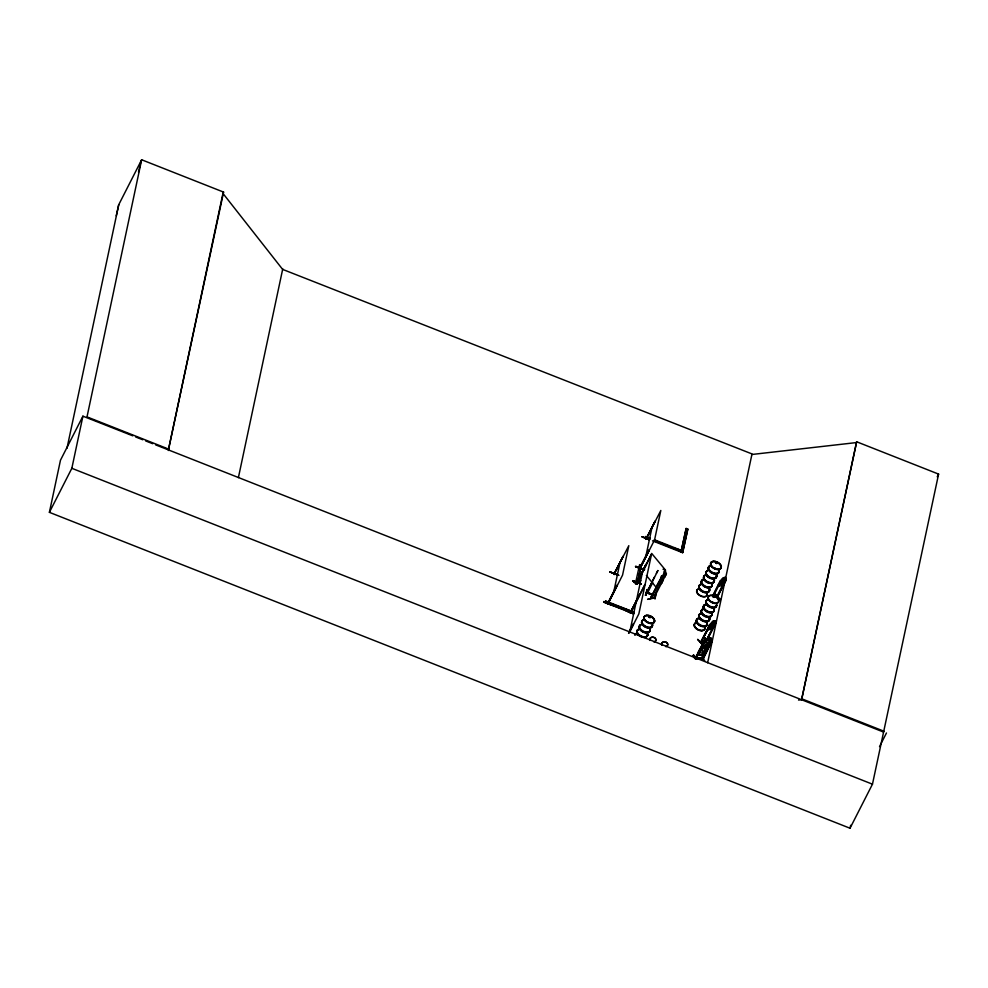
<?xml version="1.0" encoding="UTF-8"?>
<svg xmlns="http://www.w3.org/2000/svg" width="988" height="988" viewBox="0 0 988 988"><rect width="100%" height="100%" fill="white"/><g stroke="black" fill="none" stroke-linecap="round" stroke-linejoin="round"><path stroke-width="1.48" d="M648.326 622.329L648.708 622.44M649.24 616.598L649.388 617.241M649.771 617.426L649.647 616.685M649.857 616.475L650.326 617.204L649.635 617.389M650.215 617.661L650.302 616.845M712.928 602.655L712.373 602.1L713.163 602.655M713.163 602.408L712.286 602.396M713.213 596.456L714.657 597.407L713.225 596.406L720.956 581.043L723.377 577.943L725.575 577.214L726.168 579.339L725.55 579.462L726.353 579.548L716.868 597.419L717.782 596.542L716.967 596.456M713.422 596.505L714.065 596.406M713.064 596.629L714.509 596.851M714.818 568.569L715.559 568.409L714.904 568.149M715.658 568.668L714.904 568.656M701.505 655.291L705.037 661.454M707.667 649.314L706.457 646.523L703.789 646.523C700.813 648.017 696.194 651.524 699.628 654.908L702.184 654.834L706.173 652.08C709.1 648.301 706.506 642.805 705.21 651.438L702.629 653.093L700.9 653.105L700.035 651.438L703.962 646.288M714.497 593.912L720.4 600.012M714.596 593.627L720.474 599.716M703.962 637.371L705.951 639.409M696.17 658.7L696.379 657.835M702.752 658.082L703.505 658.057L702.345 658.737L711.187 640.78L712.076 640.829L710.829 637.976L708.161 637.976L704.407 642.892L705.271 644.547L707 644.547L709.582 642.879L710.755 638.05L711.978 640.854L703.184 658.7L697.701 658.7M709.717 638.409L708.717 642.015L706.457 643.102L706.753 640.792L709.755 638.483M659.861 580.944L650.61 598.246M603.643 602.062C611.103 605.632 619.501 606.805 603.866 601.47M610.053 571.879L618.698 575.177M608.139 602.766L608.633 602.408M608.238 602.902L608.151 603.52L622.551 575.139L628.813 545.672L613.906 574.349L614.499 574.09M622.959 556.763L614.03 573.917M614.301 573.793L614.783 573.435M608.126 602.68L608.559 602.26M614.314 574.547L614.746 573.423M612.165 605.434L612.424 604.755M616.796 585.736L607.818 603.409L616.907 585.229M641.187 584.303L632.728 580.648L641.373 583.945M642.077 536.669L649.301 539.411M630.393 612.597L639.866 594.109L630.492 612.115M629.393 632.456L638.841 613.919L645.102 584.451L630.616 613.326L630.344 612.659M630.999 612.128L630.529 612.486M630.739 611.387L631.283 611.09M630.579 613.264L631.073 612.128M630.9 611.671L630.887 612.202M640.582 567.05L639.829 568.199L648.82 550.526M630.974 611.819L630.974 612.659M637.309 582.611L637.099 581.944L636.976 582.562M639.903 567.643L648.918 550.02M640.236 567.001L640.187 567.124M637.013 583.216L651.487 554.441L645.226 583.908L630.282 613.153M654.982 521.553L645.991 539.226L660.824 510.463L654.562 539.93L640.125 568.31L649.215 550.131M646.004 539.164L646.288 539.337M646.35 539.238L646.757 538.213M633.098 624.502L629.097 632.345M645.93 565.642L645.732 565.025L636.939 583.315L651.672 553.416L665.554 570.187L650.981 598.246M798.526 700.06L801.589 699.726L856.645 441.772L938.6 474.104L872.466 784.188L850.026 828.24L49.4 512.34L60.478 460.21L82.918 416.17L132.8 435.844M66.974 448.317L118.733 204.726L141.642 159.76L223.584 192.104L168.293 450.503L222.609 194.895M49.4 512.34L71.84 468.3L82.918 416.17M141.642 159.76L87.006 416.887L168.948 449.219M238.392 477.624L282.766 268.785M605.274 602.631L605.78 601.013L634.222 612.239L634 613.313L605.274 602.631L633.716 613.857M613.573 592.763L619.834 563.284M635.408 583.624L639.606 564.654L641.261 565.309L637.346 583.735L635.408 583.624L637.346 583.735M649.647 539.695L645.374 538.003L645.609 536.929L650.153 538.065M645.374 538.003L645.88 536.385M637.062 584.279L640.977 565.865M629.862 631.542L636.136 602.062M636.247 601.531L642.509 572.052M645.596 557.553L651.858 528.074M645.485 595.27L647.301 589.552L645.485 595.27L646.127 595.072M645.547 595.233L647.276 589.552M647.041 589.836L646.152 595.085M652.71 582.574L647.449 593.183L646.757 592.602M646.955 591.936L647.35 592.874M647.708 592.528L654.352 595.319L646.868 592.183M657.885 570.607L646.609 592.874L652.599 580.969M654.599 594.974C653.29 596.097 656.044 594.751 655.106 595.962M656.155 593.442L654.97 599.012L655.81 593.294M661.627 583.229L657.341 584.859L661.614 583.278L663.059 580.425L661.627 576.51L660.478 582.018M665.628 573.62L666.406 573.843L664.973 576.708L660.49 578.375M686.166 528.444L680.979 552.057L686.166 528.444L687.821 529.099L682.634 552.712L652.5 540.819M682.634 552.712L687.821 529.099M751.782 454.492L856.226 442.599M707.643 662.775L752.016 453.937L282.63 269.391L222.93 193.389L223.584 192.104M801.589 699.726L856.645 441.772M850.026 828.24L850.656 825.252M116.238 215.866L118.733 204.726M138.493 172.184L140.988 161.056M704.777 640.718L696.046 658.477M711.199 640.669L702.307 658.7M713.521 623.416L714.139 621.341M654.599 597.95L647.597 599.346L654.649 597.456M603.705 601.828L612.251 605.113M635.877 566.26C662.516 576.387 617.661 559.504 644.188 570.212M626.318 610.831L633.432 613.783M626.528 610.263L633.641 613.042M720.474 581.203L712.607 596.579M725.476 579.425L716.547 597.172L717.412 596.307M648.881 616.722L649.894 616.5M716.646 563.209L715.843 562.431M714.46 597.197L714.201 596.468M709.964 624.688L700.714 642.817L705.012 641.274M710.792 638.112L708.161 638.05L704.098 640.767L695.169 658.477L703.024 658.44M695.49 657.835L702.542 658.243L696.281 658.02M703.184 658.737L712.076 641.089L710.545 643.534L706.593 646.424L703.888 646.35L702.678 643.559L704.098 640.767L708.198 638.112M623.058 556.256L613.98 574.374M605.78 601.013L605.496 601.556L634.222 612.239M608.299 603.051L617.204 585.341M645.979 539.139L655.081 521.047M632.703 580.845L641.237 584.18M633.703 582.401L640.706 580.598L633.864 582.142M636.655 582.661L645.979 564.185M626.553 610.201L626.269 610.992L633.58 613.4M630.492 611.634L630.826 610.992M653.031 579.894L654.464 577.103M656.39 573.312L657.81 570.521M628.541 633.147L633.197 624.008M628.837 633.259L633.493 624.12M650.598 598.333L660.132 579.363M659.861 580.611L650.635 598.32M665.616 573.373L654.291 595.875M666.307 573.83L654.883 596.11M713.089 595.011L719.919 581.401L720.771 581.475L719.993 581.463M726.254 579.289L724.71 582.018M726.353 579.548L717.387 597.197M697.614 639.569L703.518 645.658M693.7 654.995L695.564 659.144M708.68 629.64L708.038 627.627L709.433 624.873L712.891 621.341L715.065 620.662L715.843 623.008L707.556 639.273M706.469 640.385L700.443 642.546L709.495 624.947L710.273 624.959L700.665 642.793L710.471 624.515L712.941 621.464M712.891 621.341L708.618 629.726L710.792 628.973L714.238 625.441M695.293 658.712L704.345 641.089L705.062 641.089L696.034 658.774M695.49 658.774L695.651 658.094M706.79 639.248L715.633 622.798L714.929 620.674L713.484 625.145L709.903 627.788L709.396 626.602M706.988 639.471L715.658 622.638M707.346 639.051L715.72 622.712M702.95 658.453L703.345 657.798M937.229 476.809L938.6 474.104M879.518 746.632L886.471 732.985M610.016 572.101L618.574 575.411M642.027 536.892L649.153 539.794M711.484 624.144L714.077 621.279M723.895 578.066L721.351 581.92L722.191 582.525C723.253 582.093 725.723 577.091 723.957 578.128M697.738 639.322L703.666 645.386M704.481 646.955L702.382 649.338L702.085 651.66L704.345 650.573L705.346 646.955L704.518 647.029M712.891 624.651L711.002 626.207L710.854 625.379M719.919 581.463C726.625 572.213 727.39 581.611 720.4 584.328L719.894 583.13M724.76 582.018L721.302 585.6L719.116 586.267M694.441 657.946C691.267 653.451 695.194 655.069 695.762 658.873M650.462 617.401L649.202 617.352L649.511 616.45M715.769 563.098C715.016 561.369 716.386 564.58 717.177 563.209M664.554 572.225L663.85 571.793M661.194 578.807L660.7 578.227L664.986 576.646M700.529 642.558L704.815 641.064M701.591 641.99L706.259 640.175M710.582 643.608L706.556 646.275M698.306 652.117L699.553 654.982L702.221 654.97L706.247 652.105M655.353 595.529L654.464 595.171M715.843 623.008L715.065 622.996M704.209 637.297L705.84 639.483M701.69 641.904L701.159 642.138M714.744 593.837L720.289 600.087M661.096 576.362L663.825 575.436L664.887 573.349L664.986 569.928L663.059 569.174L664.973 569.99L666.394 573.904M646.572 592.59L655.019 595.925L654.155 595.591M713.385 596.344L714.003 596.505M704.222 640.866L705.062 641.089M711.36 641.089L712.076 641.089M716.164 562.53L716.819 562.617M649.61 616.45L650.363 616.833M642.052 536.694L649.19 539.448M644.287 569.866L635.704 566.581L644.25 569.953M610.041 571.904L618.599 575.214M626.33 610.683L633.444 613.634M654.427 539.757L681.485 550.427L674.088 548.167M654.142 540.3L671.235 547.043M645.658 537.46L649.931 539.139M654.204 540.831L682.918 552.156M665.542 573.596L666.233 573.904M654.97 596.122L646.695 592.886M802.009 698.899L883.964 731.231M135.652 436.968L142.778 439.784M145.619 440.907L152.745 443.723M155.598 444.847L166.997 449.342M168.429 449.911L883.544 732.059M71.84 468.3L872.466 784.188M713.818 597.382L713.151 596.715M649.635 617.475L648.98 616.808M655.316 595.258L654.995 595.9M711.928 614.907L711.879 615.042A5.755 3.446 27 0 1 703.789 615.351A5.755 3.446 27 0 1 703.258 609.053M714.991 620.736L710.792 629.035L714.176 625.441M704.061 637.087L707.038 640.138M719.178 586.18L718.511 584.143L719.252 586.242M658.49 582.648L659.268 582.747M646.399 575.51L656.575 587.811M706.383 646.597L703.789 646.597M702.814 643.608L703.999 646.35M693.131 655.316L694.502 657.897M661.824 575.992L662.627 576.165M716.004 575.053A5.755 3.446 27 0 1 710.31 578.4A5.755 3.446 27 0 1 706.803 571.422M716.584 575.831A5.854 3.495 27 0 1 709.742 577.869A5.854 3.495 27 0 1 706.877 571.089M713.929 579.116A5.755 3.446 27 0 1 708.235 582.463A5.755 3.446 27 0 1 704.74 575.485M714.423 579.882A5.755 3.446 27 0 1 707.692 581.895A5.755 3.446 27 0 1 704.876 575.214M714.028 578.968A5.78 3.458 27 0 1 708.31 582.327A5.78 3.458 27 0 1 704.802 575.325M718.708 569.915A5.854 3.495 27 0 1 716.152 573.904A5.854 3.495 27 0 1 709.051 570.434A5.854 3.495 27 0 1 710.372 565.84M716.782 575.275A5.767 3.446 27 0 1 709.372 576.93A5.767 3.446 27 0 1 708.211 570.224M718.844 571.237A5.767 3.446 27 0 1 711.434 572.879A5.767 3.446 27 0 1 710.273 566.173M716.72 575.572A5.854 3.495 27 0 1 709.866 577.61A5.854 3.495 27 0 1 707.013 570.829M718.832 569.656A5.854 3.495 27 0 1 713.04 573.065A5.854 3.495 27 0 1 709.483 565.976M718.894 569.372A5.755 3.446 27 0 1 716.374 573.299A5.755 3.446 27 0 1 709.396 569.891A5.755 3.446 27 0 1 710.693 565.371M708.952 588.91A5.755 3.446 27 0 1 703.246 592.257A5.755 3.446 27 0 1 699.751 585.279M709.532 589.688A5.854 3.495 27 0 1 702.678 591.713A5.854 3.495 27 0 1 699.825 584.933M706.877 592.973A5.755 3.446 27 0 1 701.184 596.32A5.755 3.446 27 0 1 697.676 589.342M707.371 593.739A5.755 3.446 27 0 1 700.628 595.739A5.755 3.446 27 0 1 697.812 589.07M713.707 579.573A5.755 3.446 27 0 1 708.013 582.92A5.755 3.446 27 0 1 704.506 575.942M713.842 579.326A5.78 3.458 27 0 1 708.124 582.685A5.78 3.458 27 0 1 704.605 575.683M712.002 584.822A5.854 3.495 27 0 1 704.493 586.489A5.854 3.495 27 0 1 703.308 579.697M709.73 589.132A5.767 3.446 27 0 1 702.307 590.787A5.767 3.446 27 0 1 701.147 584.081M711.792 585.094A5.767 3.446 27 0 1 704.37 586.736A5.767 3.446 27 0 1 703.209 580.03M709.656 589.428A5.854 3.495 27 0 1 702.814 591.466A5.854 3.495 27 0 1 699.949 584.686M711.768 583.513A5.854 3.495 27 0 1 709.211 587.502A5.854 3.495 27 0 1 702.122 584.032A5.854 3.495 27 0 1 703.444 579.437M711.842 583.229A5.755 3.446 27 0 1 706.136 586.576A5.755 3.446 27 0 1 702.641 579.598M649.721 630.097A5.755 3.446 27 0 1 642.324 631.752A5.755 3.446 27 0 1 641.163 625.058M649.598 628.788A5.854 3.495 27 0 1 643.805 632.184A5.854 3.495 27 0 1 640.249 625.095M647.758 634.012A5.78 3.458 27 0 1 640.323 635.667A5.78 3.458 27 0 1 639.162 628.936M652.426 624.972A5.854 3.495 27 0 1 645.584 627.01A5.854 3.495 27 0 1 642.719 620.229M650.153 629.294A5.767 3.446 27 0 1 643.398 631.295A5.767 3.446 27 0 1 640.57 624.614M652.216 625.243A5.767 3.446 27 0 1 645.46 627.257A5.767 3.446 27 0 1 642.632 620.563M649.721 628.529A5.854 3.495 27 0 1 643.929 631.925A5.854 3.495 27 0 1 640.372 624.848M652.562 624.725A5.854 3.495 27 0 1 645.04 626.404A5.854 3.495 27 0 1 643.855 619.6M652.611 624.428A5.755 3.446 27 0 1 646.56 626.738A5.755 3.446 27 0 1 642.348 620.378M643.065 619.76A5.755 3.446 27 0 1 644.053 619.377M647.424 634.617A5.755 3.446 27 0 1 640.026 636.26A5.755 3.446 27 0 1 638.865 629.566M647.56 634.382A5.78 3.458 27 0 1 640.138 636.037A5.78 3.458 27 0 1 638.977 629.319M635.58 634.42A5.767 3.446 27 0 0 634.864 635.037A5.755 3.446 27 0 1 637.001 633.234M635.074 634.469A5.854 3.495 27 0 1 636.803 633.456M634.938 634.716A5.854 3.495 27 0 1 635.667 634.086M713.904 610.004A5.755 3.446 27 0 1 706.494 611.658A5.755 3.446 27 0 1 705.346 604.965M713.768 608.682A5.854 3.495 27 0 1 711.212 612.671A5.854 3.495 27 0 1 704.111 609.201A5.854 3.495 27 0 1 705.432 604.619M711.965 613.807A5.755 3.446 27 0 1 704.568 615.45A5.78 3.458 27 0 1 703.345 608.843M703.407 608.756A5.755 3.446 27 0 0 704.568 615.45A5.78 3.458 27 0 0 711.928 613.919M716.609 604.878A5.854 3.495 27 0 1 709.088 606.558A5.854 3.495 27 0 1 707.914 599.753M714.324 609.201A5.767 3.446 27 0 1 707.569 611.202A5.767 3.446 27 0 1 704.753 604.52M716.386 605.15A5.767 3.446 27 0 1 709.631 607.151A5.767 3.446 27 0 1 706.815 600.469M714.25 609.497A5.854 3.495 27 0 1 707.408 611.523A5.854 3.495 27 0 1 704.543 604.755M716.72 605.607A5.854 3.495 27 0 1 708.581 605.891A5.854 3.495 27 0 1 708.038 599.506M716.794 604.335A5.755 3.446 27 0 1 709.396 605.977A5.755 3.446 27 0 1 708.235 599.284M706.828 624.824A5.755 3.446 27 0 1 698.812 625.108A5.755 3.446 27 0 1 698.281 618.809M707.075 623.601A5.854 3.495 27 0 1 699.553 625.268A5.854 3.495 27 0 1 698.368 618.463M704.765 627.948A5.755 3.446 27 0 1 698.022 629.949A5.755 3.446 27 0 1 695.206 623.28M709.186 617.685A5.854 3.495 27 0 1 706.63 621.674A5.854 3.495 27 0 1 699.529 618.204A5.854 3.495 27 0 1 700.85 613.61M706.914 622.008A5.767 3.446 27 0 1 701.208 625.355A5.767 3.446 27 0 1 697.689 618.377M708.976 617.957A5.767 3.446 27 0 1 703.258 621.316A5.767 3.446 27 0 1 699.751 614.326M706.84 622.292A5.854 3.495 27 0 1 704.283 626.281A5.854 3.495 27 0 1 697.182 622.811A5.854 3.495 27 0 1 698.504 618.216M709.668 618.488A5.854 3.495 27 0 1 702.159 620.155A5.854 3.495 27 0 1 700.974 613.363M709.73 618.192A5.755 3.446 27 0 1 702.332 619.834A5.755 3.446 27 0 1 701.171 613.14M711.595 615.487A5.755 3.446 27 0 1 703.567 615.771A5.755 3.446 27 0 1 703.036 609.473M650.03 640.323L650.005 640.446A3.088 2.433 11 0 1 651.598 637.334A3.088 2.433 11 0 1 655.649 638.767A3.088 2.433 11 0 1 654.056 641.891L654.031 642.002A3.088 2.433 11 0 0 655.624 638.89A3.088 2.433 11 0 0 651.598 637.334A3.088 2.433 11 0 0 650.03 640.323M661.874 645.003L661.861 645.115A3.088 2.433 11 0 1 663.442 642.002A3.088 2.433 11 0 1 667.468 643.559A3.088 2.433 11 0 1 665.887 646.683L665.912 646.56A3.088 2.433 11 0 0 667.493 643.447A3.088 2.433 11 0 0 663.467 641.891A3.088 2.433 11 0 0 661.874 645.003M711.743 566.149A5.755 3.446 27 0 0 720.956 568.112A5.755 3.446 27 0 0 715.349 561.332A5.755 3.446 27 0 0 711.743 566.149M711.521 566.569A5.755 3.446 27 0 0 720.734 568.532A5.755 3.446 27 0 0 715.127 561.752A5.755 3.446 27 0 0 711.521 566.569M711.632 566.334A5.78 3.458 27 0 0 720.882 568.31A5.78 3.458 27 0 0 715.25 561.505A5.78 3.458 27 0 0 711.632 566.334M640.236 635.827A5.78 3.458 27 0 0 647.671 634.173A5.78 3.458 27 0 1 640.212 635.877A5.78 3.458 27 0 1 639.051 629.158A5.78 3.458 27 0 0 640.236 635.827M645.102 620.155A5.755 3.446 27 0 0 654.315 622.119A5.755 3.446 27 0 0 648.708 615.351A5.755 3.446 27 0 0 645.102 620.155M644.892 620.575A5.755 3.446 27 0 0 654.105 622.551A5.755 3.446 27 0 0 648.486 615.771A5.755 3.446 27 0 0 644.892 620.575M644.991 620.341A5.78 3.458 27 0 0 654.241 622.317A5.78 3.458 27 0 0 648.61 615.512A5.78 3.458 27 0 0 644.991 620.341M709.273 600.062A5.755 3.446 27 0 0 718.498 602.025A5.755 3.446 27 0 0 712.879 595.245A5.755 3.446 27 0 0 709.273 600.062M709.063 600.482A5.755 3.446 27 0 0 718.276 602.445A5.755 3.446 27 0 0 712.669 595.665A5.755 3.446 27 0 0 709.063 600.482M697.503 629.307A5.755 3.446 27 0 0 704.901 627.652A5.743 3.433 27 0 1 697.516 629.294A5.755 3.446 27 0 1 696.342 622.613A5.743 3.433 27 0 0 697.516 629.294"/></g></svg>
